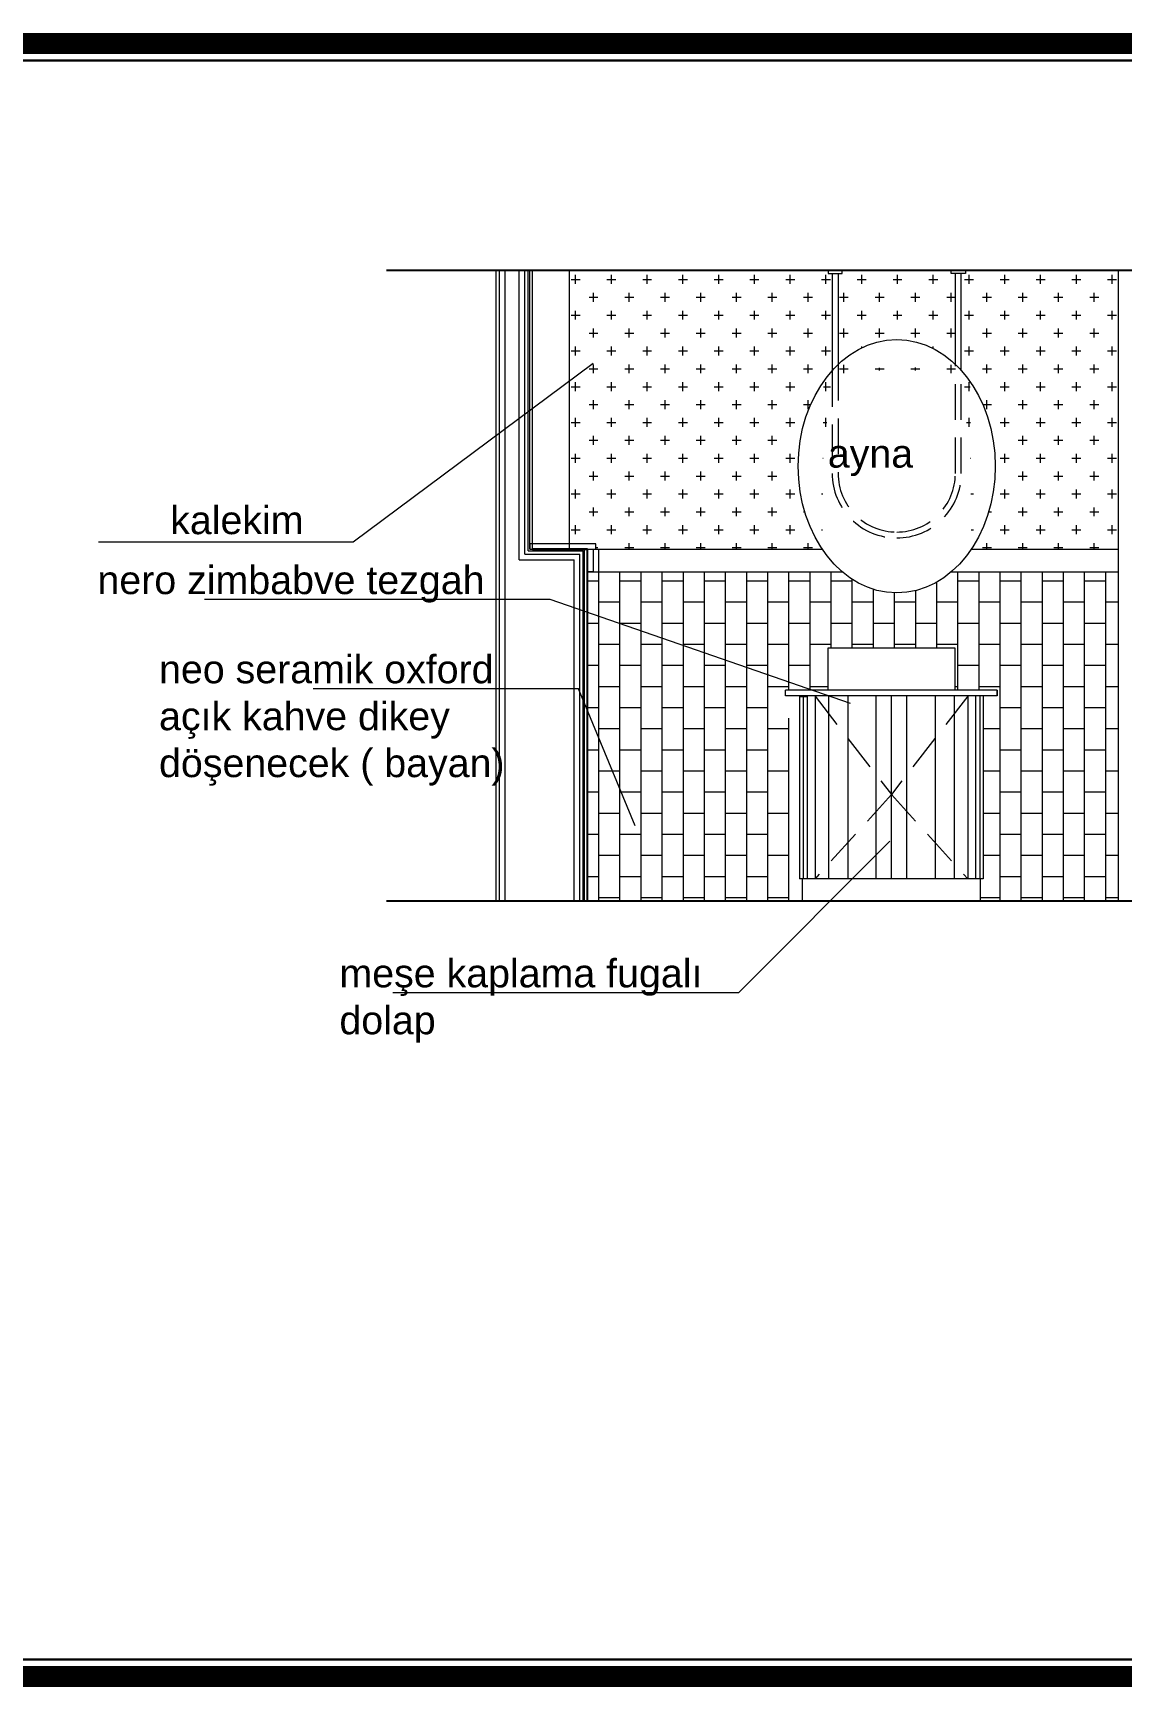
# Model space of a CAD drawing. Header units: millimetres. Extents: x 54215 to 67697, y 23496 to 56611.
# Drawn here: x 59579 to 59966, y 29504 to 30092 of the extents above; entities that cross this region are included whole.
import ezdxf

# ---------------------------------------------------------------- set-up
doc = ezdxf.new("R2010")
doc.units = ezdxf.units.MM
doc.linetypes.add('DASHED', pattern=[19.05, 12.7, -6.35])
for name, color, linetype, lineweight in [('no3_ahsap gorunus on ince', 32, 'Continuous', 13), ('no3_duvar kaplama', 8, 'Continuous', 0), ('no3_kutu profil gorunus', 8, 'Continuous', 0), ('no3_kutuprofil kesit', 74, 'Continuous', 18), ('no3_lejand', 255, 'Continuous', 13), ('no3_mermer gorunus on', 31, 'Continuous', 15), ('no3_tefriş arka ince', 65, 'Continuous', 13), ('no3_yazı duvar', 152, 'Continuous', 0)]:
    doc.layers.add(name, color=color, linetype=linetype, lineweight=lineweight)
for name, color, linetype, lineweight, true_color in [('no3_ahsap kesit on', 7, 'Continuous', 20, 0xfca103), ('no3_alçıpan kesit', 7, 'Continuous', 20, 0xf5003d), ('no3_tefriş ön ince', 7, 'Continuous', 18, 0x8c1aff)]:
    doc.layers.add(name, color=color, linetype=linetype, lineweight=lineweight, true_color=true_color)
doc.styles.get("Standard").update_dxf_attribs({"font": 'arial.ttf'})

msp = doc.modelspace()

# ---------------------------------------------------------------- hatches: boundary and pattern name
at = {"layer": 'no3_duvar kaplama'}
h = msp.add_hatch(dxfattribs=at)
h.set_pattern_fill('CROSS', color=256)
h.set_pattern_definition([(0, (43647.3665, 20904.6504), (6.35, 6.35), [3.175, -9.525]), (90, (43648.954, 20903.063), (-6.35, 6.35), [3.175, -9.525])])
edge = h.paths.add_edge_path()
edge.add_line((59769.397, 29910.337), (59778.806, 29910.337))
edge.add_line((59778.806, 29910.337), (59778.806, 29908.337))
edge.add_line((59778.806, 29908.337), (59859.211, 29908.337))
edge.add_ellipse((59885.64, 29937.839), major_axis=(0, 45), ratio=0.7777778, start_angle=40.914822, end_angle=130.963906, ccw=False)
edge.add_line((59862.718, 29971.845), (59862.718, 30006.337))
edge.add_line((59862.718, 30006.337), (59861.268, 30006.337))
edge.add_line((59861.268, 30006.337), (59769.397, 30006.923))
edge.add_line((59769.397, 30006.923), (59769.397, 29910.337))
edge = h.paths.add_edge_path()
edge.add_ellipse((59885.64, 29937.839), major_axis=(0, 45), ratio=0.7777778, start_angle=323.491907, end_angle=396.508093, ccw=False)
edge.add_line((59906.463, 29974.009), (59906.463, 30006.337))
edge.add_line((59906.463, 30006.337), (59905.013, 30006.337))
edge.add_line((59905.013, 30006.337), (59866.268, 30006.531))
edge.add_line((59866.268, 30006.531), (59866.268, 30006.337))
edge.add_line((59866.268, 30006.337), (59864.818, 30006.337))
edge.add_line((59864.818, 30006.337), (59864.818, 29974.009))
edge = h.paths.add_edge_path()
edge.add_line((59964.405, 30007.337), (59910.013, 30007.337))
edge.add_line((59910.013, 30007.337), (59910.013, 30006.337))
edge.add_line((59910.013, 30006.337), (59908.563, 30006.337))
edge.add_line((59908.563, 30006.337), (59908.563, 29971.845))
edge.add_ellipse((59885.64, 29937.839), major_axis=(0, 45), ratio=0.7777778, start_angle=229.036094, end_angle=319.085178, ccw=False)
edge.add_line((59912.07, 29908.337), (59964.405, 29908.337))
edge.add_line((59964.405, 29908.337), (59964.405, 30007.337))
h = msp.add_hatch(dxfattribs=at)
h.set_pattern_fill('_USER', color=256, scale=15, pattern_type=0)
h.set_pattern_definition([(0, (43647.366, 20897.15), (0, 15), [])])
h.paths.add_polyline_path([(59854.866, 29900.837), (59847.366, 29900.837), (59847.366, 29858.337), (59854.866, 29858.337)])
h.paths.add_polyline_path([(59869.866, 29900.837), (59862.366, 29900.837), (59862.366, 29873.337), (59869.866, 29873.337)])
h.paths.add_polyline_path([(59914.866, 29900.837), (59907.366, 29900.837), (59907.366, 29858.337), (59914.866, 29858.337)])
h.paths.add_polyline_path([(59832.366, 29783.337), (59839.866, 29783.337), (59839.866, 29900.837), (59832.366, 29900.837)])
h.paths.add_polyline_path([(59817.366, 29783.337), (59824.866, 29783.337), (59824.866, 29900.837), (59817.366, 29900.837)])
h.paths.add_polyline_path([(59802.366, 29783.337), (59809.866, 29783.337), (59809.866, 29900.837), (59802.366, 29900.837)])
h.paths.add_polyline_path([(59787.366, 29783.337), (59794.866, 29783.337), (59794.866, 29900.837), (59787.366, 29900.837)])
h.paths.add_polyline_path([(59775.806, 29783.337), (59779.866, 29783.337), (59779.866, 29900.837), (59775.806, 29900.837)])
h.paths.add_polyline_path([(59922.366, 29783.337), (59929.866, 29783.337), (59929.866, 29900.837), (59922.366, 29900.837)])
h.paths.add_polyline_path([(59937.366, 29783.337), (59944.866, 29783.337), (59944.866, 29900.837), (59937.366, 29900.837)])
h.paths.add_polyline_path([(59952.366, 29783.337), (59959.866, 29783.337), (59959.866, 29900.837), (59952.366, 29900.837)])
h.paths.add_polyline_path([(59877.852, 29893.967), (59877.366, 29894.128), (59877.366, 29873.337), (59884.866, 29873.337), (59884.866, 29892.867), (59883.678, 29892.91), (59881.722, 29893.122), (59879.778, 29893.475)])
h.paths.add_polyline_path([(59892.612, 29893.74), (59892.366, 29893.684), (59892.366, 29873.337), (59899.866, 29873.337), (59899.866, 29896.728), (59898.583, 29896.028), (59897.121, 29895.329), (59895.637, 29894.713), (59894.133, 29894.184)])
h = msp.add_hatch(dxfattribs=at)
h.set_pattern_fill('_USER', color=256, scale=15, pattern_type=0)
h.set_pattern_definition([(0, (43647.366, 20904.65), (0, 15), [])])
h.paths.add_polyline_path([(59787.366, 29900.337), (59779.866, 29900.337), (59779.866, 29783.337), (59787.366, 29783.337)])
h.paths.add_polyline_path([(59802.366, 29900.337), (59794.866, 29900.337), (59794.866, 29783.337), (59802.366, 29783.337)])
h.paths.add_polyline_path([(59817.366, 29900.337), (59809.866, 29900.337), (59809.866, 29783.337), (59817.366, 29783.337)])
h.paths.add_polyline_path([(59832.366, 29900.337), (59824.866, 29900.337), (59824.866, 29783.337), (59832.366, 29783.337)])
h.paths.add_polyline_path([(59847.366, 29900.337), (59839.866, 29900.337), (59839.866, 29783.337), (59847.366, 29783.337), (59847.366, 29848.337), (59846.122, 29848.337), (59846.122, 29858.337), (59847.366, 29858.337)])
h.paths.add_polyline_path([(59862.366, 29900.337), (59854.866, 29900.337), (59854.866, 29858.337), (59861.233, 29858.337), (59861.233, 29873.337), (59862.366, 29873.337)])
h.paths.add_polyline_path([(59877.366, 29900.337), (59869.866, 29900.337), (59869.866, 29873.337), (59877.366, 29873.337)])
h.paths.add_polyline_path([(59892.366, 29900.337), (59884.866, 29900.337), (59884.866, 29873.337), (59892.366, 29873.337)])
h.paths.add_polyline_path([(59907.366, 29900.337), (59899.866, 29900.337), (59899.866, 29873.337), (59906.233, 29873.337), (59906.233, 29858.337), (59907.366, 29858.337)])
h.paths.add_polyline_path([(59922.366, 29900.337), (59914.866, 29900.337), (59914.866, 29858.337), (59921.344, 29858.337), (59921.344, 29848.337), (59916.344, 29848.337), (59916.344, 29791.337), (59915.344, 29791.337), (59915.344, 29783.337), (59922.366, 29783.337)])
h.paths.add_polyline_path([(59937.366, 29900.337), (59929.866, 29900.337), (59929.866, 29783.337), (59937.366, 29783.337)])
h.paths.add_polyline_path([(59952.366, 29900.337), (59944.866, 29900.337), (59944.866, 29783.337), (59952.366, 29783.337)])
h.paths.add_polyline_path([(59964.405, 29900.337), (59959.866, 29900.337), (59959.866, 29783.337), (59964.405, 29783.337)])

# ---------------------------------------------------------------- linework, layer by layer
for p, q in [((60142.865, 30007.337), (59704.414, 30007.337)), ((59775.806, 29908.337), (59756.308, 29908.337)), ((59756.308, 29908.337), (59775.806, 29908.337)), ((59756.308, 29908.337), (59775.806, 29908.337)), ((59775.806, 29783.337), (59775.806, 29908.337)), ((59775.806, 29783.337), (59775.806, 29908.337)), ((59851.122, 29856.211), (59853.851, 29856.211)), ((60142.865, 29783.337), (59704.414, 29783.337))]:
    msp.add_line(p, q)
at = {"layer": 'no3_ahsap gorunus on ince'}
for p, q in [((59964.405, 29783.337), (59964.405, 30007.337)), ((59775.806, 29908.337), (59859.211, 29908.337)), ((59912.07, 29908.337), (59964.405, 29908.337)), ((59775.806, 29900.337), (59866.295, 29900.337)), ((59904.986, 29900.337), (59964.405, 29900.337)), ((59851.122, 29856.211), (59851.122, 29791.337)), ((59916.344, 29856.211), (59916.344, 29791.337)), ((59916.344, 29791.337), (59851.122, 29791.337)), ((59852.122, 29783.337), (59852.122, 29791.337)), ((59915.344, 29783.337), (59915.344, 29791.337))]:
    msp.add_line(p, q, dxfattribs=at)
msp.add_ellipse((59885.64, 29937.839), major_axis=(0, 45), ratio=0.7777778, dxfattribs=at)
at = {"layer": 'no3_ahsap kesit on'}
msp.add_lwpolyline([(59775.806, 29908.337), (59777.806, 29908.337), (59777.806, 29900.337), (59775.806, 29900.337)], close=True, dxfattribs=at)
at = {"layer": 'no3_alçıpan kesit'}
for p, q in [((59743.408, 29783.337), (59743.408, 30007.337)), ((59744.608, 29783.337), (59744.608, 30007.337)), ((59753.608, 29906.637), (59753.608, 30007.337)), ((59753.608, 29906.637), (59773.106, 29906.637)), ((59773.106, 29783.337), (59773.106, 29906.637))]:
    msp.add_line(p, q, dxfattribs=at)
at = {"layer": 'no3_duvar kaplama'}
for p, q in [((59754.808, 29907.837), (59754.808, 30007.337)), ((59755.308, 29908.337), (59755.308, 30007.337)), ((59756.308, 29908.337), (59756.308, 30007.337)), ((59755.308, 29908.337), (59774.806, 29908.337)), ((59756.308, 29908.337), (59775.806, 29908.337)), ((59774.806, 29783.337), (59774.806, 29908.337)), ((59775.806, 29783.337), (59775.806, 29908.337)), ((59779.866, 29783.337), (59779.866, 29908.337)), ((59754.808, 29907.837), (59774.306, 29907.837)), ((59774.306, 29783.337), (59774.306, 29907.837)), ((59787.366, 29783.337), (59787.366, 29900.337)), ((59794.866, 29783.337), (59794.866, 29900.337)), ((59802.366, 29783.337), (59802.366, 29900.337)), ((59809.866, 29783.337), (59809.866, 29900.337)), ((59817.366, 29783.337), (59817.366, 29900.337)), ((59824.866, 29783.337), (59824.866, 29900.337)), ((59832.366, 29783.337), (59832.366, 29900.337)), ((59839.866, 29783.337), (59839.866, 29900.337)), ((59847.366, 29858.337), (59847.366, 29900.337)), ((59854.866, 29858.337), (59854.866, 29900.337)), ((59862.366, 29873.337), (59862.366, 29900.337)), ((59869.866, 29873.337), (59869.866, 29897.668)), ((59899.866, 29873.337), (59899.866, 29896.724)), ((59907.366, 29858.337), (59907.366, 29900.337)), ((59914.866, 29858.337), (59914.866, 29900.337)), ((59922.366, 29783.337), (59922.366, 29900.337)), ((59929.866, 29783.337), (59929.866, 29900.337)), ((59937.366, 29783.337), (59937.366, 29900.337)), ((59944.866, 29783.337), (59944.866, 29900.337)), ((59952.366, 29783.337), (59952.366, 29900.337)), ((59959.866, 29783.337), (59959.866, 29900.337)), ((59877.366, 29873.337), (59877.366, 29894.114)), ((59884.866, 29873.337), (59884.866, 29892.85)), ((59892.366, 29873.337), (59892.366, 29893.677)), ((59852.363, 29856.211), (59852.363, 29791.337)), ((59853.851, 29856.211), (59853.851, 29791.337)), ((59856.627, 29856.211), (59856.627, 29791.337)), ((59861.387, 29856.211), (59861.387, 29791.337)), ((59868.229, 29856.211), (59868.229, 29791.337)), ((59878.172, 29856.211), (59878.172, 29791.337)), ((59883.733, 29791.337), (59883.733, 29856.211)), ((59889.076, 29856.211), (59889.076, 29791.337)), ((59899.237, 29856.211), (59899.237, 29791.337)), ((59906.079, 29856.211), (59906.079, 29791.337)), ((59910.839, 29856.211), (59910.839, 29791.337)), ((59913.616, 29856.211), (59913.616, 29791.337)), ((59915.103, 29856.211), (59915.103, 29791.337)), ((59847.366, 29783.337), (59847.366, 29848.337))]:
    msp.add_line(p, q, dxfattribs=at)
at = {"layer": 'no3_duvar kaplama', "linetype": 'DASHED'}
for p, q in [((59856.627, 29856.211), (59883.733, 29821.232)), ((59910.839, 29856.211), (59883.733, 29821.232)), ((59883.733, 29821.232), (59856.627, 29791.337)), ((59883.733, 29821.232), (59910.839, 29791.337))]:
    msp.add_line(p, q, dxfattribs=at)
at = {"layer": 'no3_kutu profil gorunus'}
for p, q in [((59746.608, 29783.337), (59746.608, 30007.337)), ((59751.608, 29904.637), (59751.608, 30007.337)), ((59751.608, 29904.637), (59771.106, 29904.637)), ((59771.106, 29783.337), (59771.106, 29904.637))]:
    msp.add_line(p, q, dxfattribs=at)
at = {"layer": 'no3_kutu profil gorunus', "linetype": 'DASHED'}
for points in [[(59864.818, 29973.87), (59864.818, 29935.305, 0.4142136), (59885.64, 29914.482, 0.4142136), (59906.463, 29935.305), (59906.463, 29973.87)], [(59862.718, 29971.694), (59862.718, 29935.305, 0.4142136), (59885.64, 29912.382, 0.4142136), (59908.563, 29935.305), (59908.563, 29971.695)]]:
    msp.add_lwpolyline(points, format="xyb", dxfattribs=at)
at = {"layer": 'no3_kutuprofil kesit'}
for points in [[(59861.268, 30007.337), (59861.268, 30006.337), (59866.268, 30006.337), (59866.268, 30007.337)], [(59910.013, 30007.337), (59910.013, 30006.337), (59905.013, 30006.337), (59905.013, 30007.337)]]:
    msp.add_lwpolyline(points, close=True, dxfattribs=at)
for points in [[(59862.718, 30006.337), (59862.718, 29971.845)], [(59864.818, 30006.337), (59864.818, 29974.009)], [(59906.463, 29974.009), (59906.463, 30006.337)], [(59908.563, 29971.845), (59908.563, 30006.337)]]:
    msp.add_lwpolyline(points, dxfattribs=at)
at = {"layer": 'no3_lejand', "color": 1, "const_width": 7.466}
msp.add_lwpolyline([(60346.108, 29507.983), (58576.145, 29507.983), (58576.145, 30087.983), (60346.108, 30087.983), (60346.108, 29772.363, -0.4142136), (60336.074, 29762.329), (60184.551, 29762.329, 0.4142136), (60180.537, 29758.315), (60180.537, 29660.78, 0.4142136), (60184.551, 29656.766), (60336.074, 29656.766, -0.4142136), (60346.108, 29646.731), (60346.108, 29507.983)], format="xyb", dxfattribs=at)
at = {"layer": 'no3_lejand', "color": 252, "const_width": 0.854}
msp.add_lwpolyline([(60340.088, 29772.363, -0.4142136), (60336.074, 29768.349), (60184.551, 29768.349, 0.4142136), (60174.517, 29758.315), (60174.517, 29660.78, 0.4142136), (60184.551, 29650.745), (60336.074, 29650.745, -0.4142136), (60340.088, 29646.731), (60340.088, 29514.003), (58582.165, 29514.003), (58582.165, 30081.962), (60340.088, 30081.962), (60340.088, 29772.363)], format="xyb", dxfattribs=at)
at = {"layer": 'no3_mermer gorunus on'}
for p, q in [((59846.122, 29856.337), (59846.122, 29858.337)), ((59921.344, 29858.337), (59846.122, 29858.337)), ((59921.344, 29856.337), (59846.122, 29856.337)), ((59921.344, 29856.337), (59921.344, 29858.337)), ((59921.344, 29858.337), (59921.344, 29856.337))]:
    msp.add_line(p, q, dxfattribs=at)
msp.add_lwpolyline([(59755.308, 29908.337), (59778.806, 29908.337), (59778.806, 29910.337), (59755.308, 29910.337)], close=True, dxfattribs=at)
at = {"layer": 'no3_tefriş arka ince'}
msp.add_line((59769.397, 29908.337), (59769.397, 30007.337), dxfattribs=at)
at = {"layer": 'no3_tefriş ön ince'}
msp.add_lwpolyline([(59861.233, 29873.337), (59906.233, 29873.337), (59906.233, 29858.337), (59861.233, 29858.337)], close=True, dxfattribs=at)
at = {"layer": 'no3_yazı duvar'}
for p, q in [((59692.593, 29910.949), (59777.878, 29974.508)), ((59602.152, 29910.949), (59692.593, 29910.949)), ((59762.543, 29890.498), (59639.825, 29890.498)), ((59869.22, 29853.523), (59762.543, 29890.498)), ((59883.226, 29804.645), (59829.402, 29750.821)), ((59829.402, 29750.821), (59706.684, 29750.821))]:
    msp.add_line(p, q, dxfattribs=at)
msp.add_lwpolyline([(59792.79, 29810.164), (59772.583, 29858.792), (59678.362, 29858.792)], dxfattribs=at)

# ---------------------------------------------------------------- texts
at = {"layer": 'no3_yazı duvar', "char_height": 10, "width": 143.81258, "attachment_point": 1}
for s, insert in [('ayna', (59861.172, 29947.356)), ('kalekim', (59627.652, 29923.725)), ('nero zimbabve tezgah', (59601.833, 29902.428)), ('neo seramik oxford açık kahve dikey döşenecek ( bayan)', (59623.694, 29870.761)), ('meşe kaplama fugalı dolap', (59687.746, 29762.751))]:
    msp.add_mtext(s, dxfattribs=dict(at, insert=insert))

doc.saveas('drawing.dxf')
